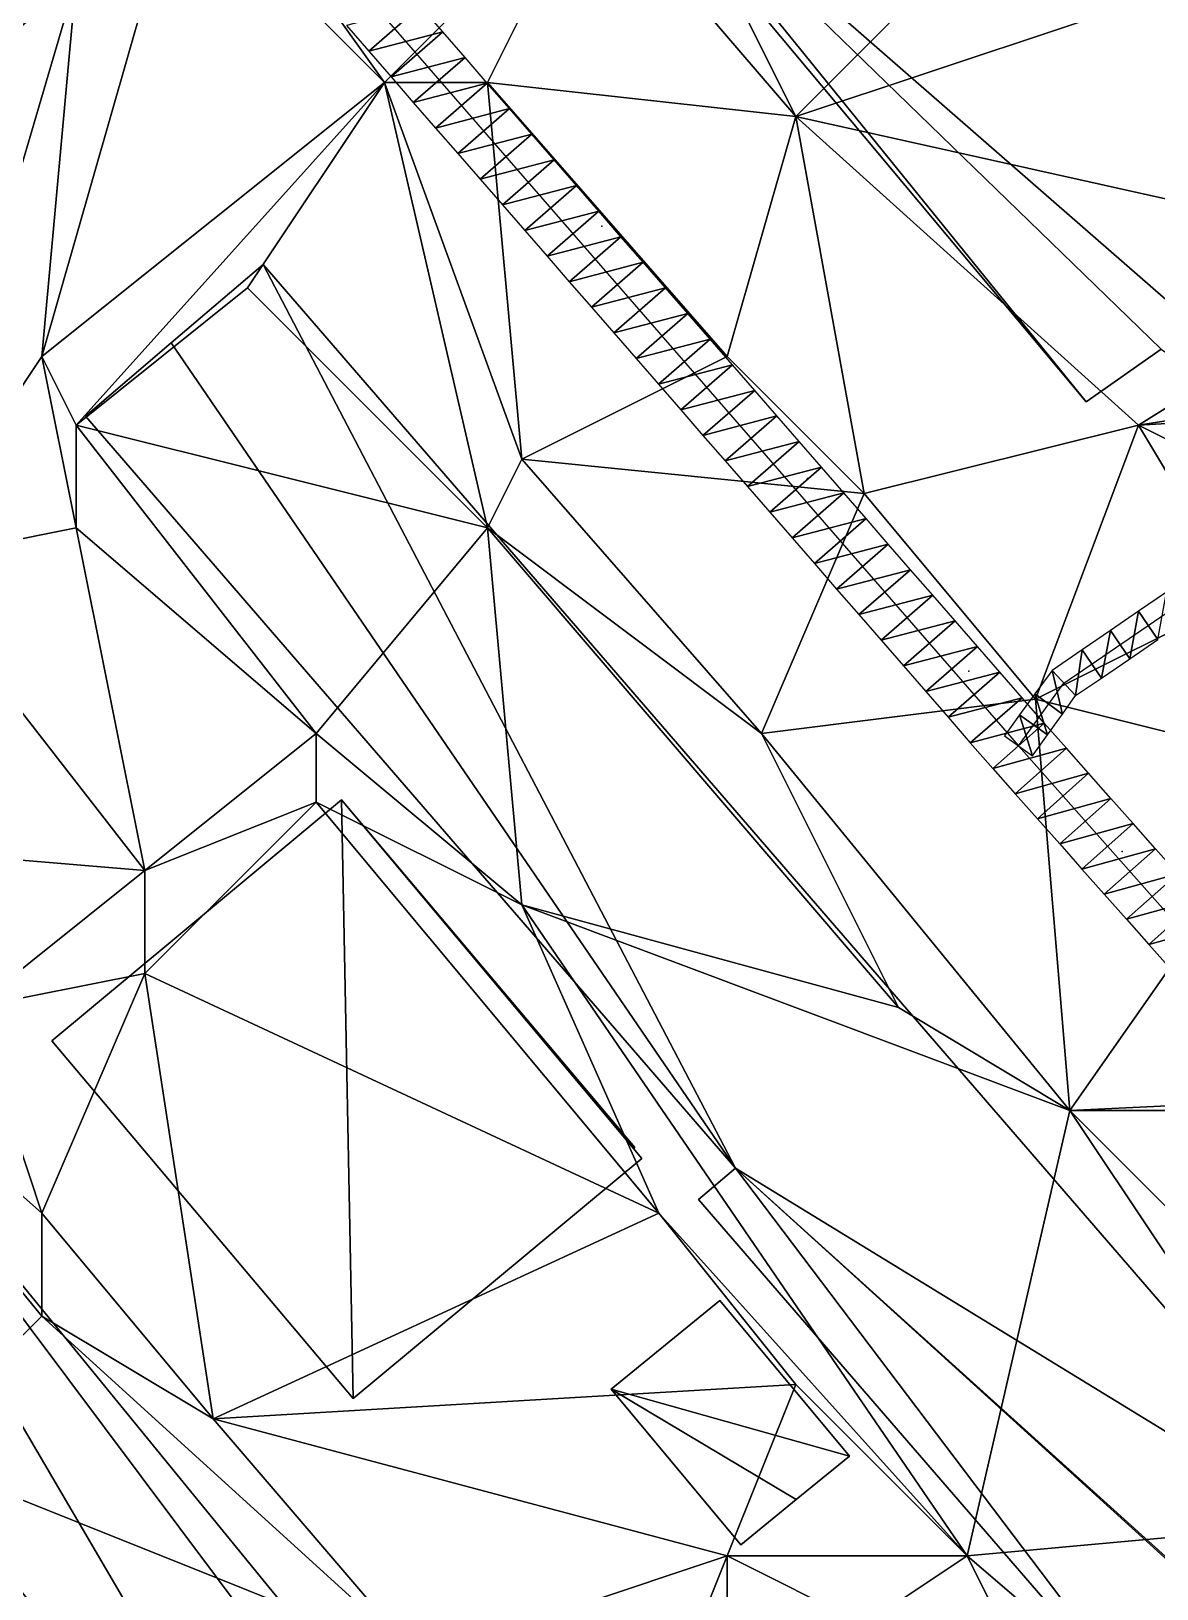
# Model space of a CAD drawing. Header units: metres. Extents: x -1103 to 901, y -902 to 905.
# Drawn here: x 67.4 to 133.1, y 554.1 to 645 of the extents above; entities that cross this region are included whole.
import ezdxf

# ---------------------------------------------------------------- set-up
doc = ezdxf.new("R2010")
doc.units = ezdxf.units.M
for name, color, linetype in [('OSM_BUILDING_FOOTPRINTS', 7, 'CONTINUOUS'), ('OSM_BUILDING_ROOFS', 1, 'CONTINUOUS'), ('OSM_BUILDING_WALLS', 8, 'CONTINUOUS'), ('OSM_PATH_AXES', 30, 'CONTINUOUS'), ('OSM_PATH_SURFACE', 30, 'CONTINUOUS'), ('OSM_ROAD_AXES', 2, 'CONTINUOUS'), ('OSM_ROAD_SURFACE', 9, 'CONTINUOUS'), ('OSM_TERRAIN', 3, 'CONTINUOUS'), ('OSM_TREES', 3, 'CONTINUOUS')]:
    doc.layers.add(name, color=color, linetype=linetype)

msp = doc.modelspace()

# ---------------------------------------------------------------- linework, layer by layer
at = {"layer": 'OSM_BUILDING_FOOTPRINTS'}
msp.add_polyline3d([(136.504, 694.173, 15.151), (107.565, 668.726, 15.151), (102.149, 663.816, 15.151), (101.695, 662.975, 15.151), (101.397, 661.958, 15.151), (101.209, 660.62, 15.151), (101.176, 659.492, 15.151), (101.231, 657.568, 15.151), (101.574, 656.417, 15.151), (106.216, 650.534, 15.151), (106.216, 650.534, 15.151), (128.943, 623.351, 15.151), (133.332, 626.425, 15.151)], dxfattribs=at)
for points in [[(70.546, 622.522, 13.431), (75.542, 626.79, 13.431), (80.914, 631.369, 13.431), (146.751, 555.205, 13.431), (140.406, 549.798, 13.431), (140.903, 549.223, 13.431), (134.724, 543.947, 13.431), (106.327, 576.793, 13.431), (108.482, 578.64, 13.431), (70.546, 622.522, 13.431)], [(68.567, 586.06, 14.877), (85.49, 600.127, 14.877), (102.602, 579.834, 14.877), (102.535, 579.779, 14.877), (103.022, 579.192, 14.877), (86.165, 565.181, 14.877), (68.567, 586.06, 14.877)], [(40.988, 585.507, 14.354), (49.82, 592.629, 14.354), (88.795, 544.932, 14.354), (92.985, 548.305, 14.354), (95.936, 544.688, 14.354), (91.935, 541.459, 14.354), (95.98, 536.505, 14.354), (93.394, 534.426, 14.354), (86.96, 529.239, 14.354), (40.988, 585.507, 14.354)], [(107.576, 570.909, 14.968), (115.126, 561.83, 14.968), (112.02, 559.297, 14.968), (108.792, 556.643, 14.968), (101.231, 565.734, 14.968), (107.576, 570.909, 14.968)]]:
    msp.add_polyline3d(points, close=True, dxfattribs=at)
at = {"layer": 'OSM_BUILDING_ROOFS'}
for points in [[(101.231, 657.568, 23.551), (106.216, 650.534, 23.551), (128.943, 623.351, 23.551)], [(101.231, 657.568, 23.551), (128.943, 623.351, 23.551), (133.332, 626.425, 23.551)], [(101.231, 657.568, 23.551), (133.332, 626.425, 23.551), (153.063, 612.358, 23.551)], [(101.231, 657.568, 23.551), (153.063, 612.358, 23.551), (133.696, 652.635, 23.551)], [(108.482, 578.64, 31.431), (80.914, 631.369, 31.431), (75.542, 626.79, 31.431)], [(108.482, 578.64, 31.431), (146.751, 555.205, 31.431), (80.914, 631.369, 31.431)], [(75.542, 626.79, 31.431), (70.546, 622.522, 31.431), (108.482, 578.64, 31.431)], [(85.49, 600.127, 29.677), (68.567, 586.06, 29.677), (86.165, 565.181, 29.677)], [(85.49, 600.127, 29.677), (86.165, 565.181, 29.677), (103.022, 579.192, 29.677)], [(85.49, 600.127, 29.677), (103.022, 579.192, 29.677), (102.535, 579.779, 29.677)], [(85.49, 600.127, 29.677), (102.535, 579.779, 29.677), (102.602, 579.834, 29.677)], [(49.82, 592.629, 24.354), (40.988, 585.507, 24.354), (86.96, 529.239, 24.354)], [(49.82, 592.629, 24.354), (86.96, 529.239, 24.354), (93.394, 534.426, 24.354)], [(88.795, 544.932, 24.354), (49.82, 592.629, 24.354), (93.394, 534.426, 24.354)], [(108.482, 578.64, 31.431), (106.327, 576.793, 31.431), (134.724, 543.947, 31.431)], [(108.482, 578.64, 31.431), (134.724, 543.947, 31.431), (140.903, 549.223, 31.431)], [(108.482, 578.64, 31.431), (140.903, 549.223, 31.431), (140.406, 549.798, 31.431)], [(108.482, 578.64, 31.431), (140.406, 549.798, 31.431), (146.751, 555.205, 31.431)], [(115.126, 561.83, 24.968), (107.576, 570.909, 24.968), (101.231, 565.734, 24.968)], [(101.231, 565.734, 24.968), (108.792, 556.643, 24.968), (112.02, 559.297, 24.968)], [(101.231, 565.734, 24.968), (112.02, 559.297, 24.968), (115.126, 561.83, 24.968)]]:
    msp.add_3dface(points, dxfattribs=at)
at = {"layer": 'OSM_BUILDING_WALLS'}
for points in [[(106.216, 650.534, 15.151), (128.943, 623.351, 15.151), (128.943, 623.351, 23.551)], [(106.216, 650.534, 15.151), (128.943, 623.351, 23.551), (106.216, 650.534, 23.551)], [(80.914, 631.369, 13.431), (75.542, 626.79, 13.431), (75.542, 626.79, 31.431)], [(80.914, 631.369, 13.431), (75.542, 626.79, 31.431), (80.914, 631.369, 31.431)], [(146.751, 555.205, 13.431), (80.914, 631.369, 13.431), (80.914, 631.369, 31.431)], [(146.751, 555.205, 13.431), (80.914, 631.369, 31.431), (146.751, 555.205, 31.431)], [(75.542, 626.79, 13.431), (70.546, 622.522, 13.431), (70.546, 622.522, 31.431)], [(75.542, 626.79, 13.431), (70.546, 622.522, 31.431), (75.542, 626.79, 31.431)], [(128.943, 623.351, 15.151), (133.332, 626.425, 15.151), (133.332, 626.425, 23.551)], [(128.943, 623.351, 15.151), (133.332, 626.425, 23.551), (128.943, 623.351, 23.551)], [(70.546, 622.522, 13.431), (108.482, 578.64, 13.431), (108.482, 578.64, 31.431)], [(70.546, 622.522, 13.431), (108.482, 578.64, 31.431), (70.546, 622.522, 31.431)], [(85.49, 600.127, 14.877), (68.567, 586.06, 14.877), (68.567, 586.06, 29.677)], [(85.49, 600.127, 14.877), (68.567, 586.06, 29.677), (85.49, 600.127, 29.677)], [(102.602, 579.834, 14.877), (85.49, 600.127, 14.877), (85.49, 600.127, 29.677)], [(102.602, 579.834, 14.877), (85.49, 600.127, 29.677), (102.602, 579.834, 29.677)], [(88.795, 544.932, 14.354), (49.82, 592.629, 14.354), (49.82, 592.629, 24.354)], [(88.795, 544.932, 14.354), (49.82, 592.629, 24.354), (88.795, 544.932, 24.354)], [(40.988, 585.507, 14.354), (86.96, 529.239, 14.354), (86.96, 529.239, 24.354)], [(40.988, 585.507, 14.354), (86.96, 529.239, 24.354), (40.988, 585.507, 24.354)], [(68.567, 586.06, 14.877), (86.165, 565.181, 14.877), (86.165, 565.181, 29.677)], [(68.567, 586.06, 14.877), (86.165, 565.181, 29.677), (68.567, 586.06, 29.677)], [(86.165, 565.181, 14.877), (103.022, 579.192, 14.877), (103.022, 579.192, 29.677)], [(86.165, 565.181, 14.877), (103.022, 579.192, 29.677), (86.165, 565.181, 29.677)], [(102.535, 579.779, 14.877), (102.602, 579.834, 14.877), (102.602, 579.834, 29.677)], [(102.535, 579.779, 14.877), (102.602, 579.834, 29.677), (102.535, 579.779, 29.677)], [(103.022, 579.192, 14.877), (102.535, 579.779, 14.877), (102.535, 579.779, 29.677)], [(103.022, 579.192, 14.877), (102.535, 579.779, 29.677), (103.022, 579.192, 29.677)], [(108.482, 578.64, 13.431), (106.327, 576.793, 13.431), (106.327, 576.793, 31.431)], [(108.482, 578.64, 13.431), (106.327, 576.793, 31.431), (108.482, 578.64, 31.431)], [(106.327, 576.793, 13.431), (134.724, 543.947, 13.431), (134.724, 543.947, 31.431)], [(106.327, 576.793, 13.431), (134.724, 543.947, 31.431), (106.327, 576.793, 31.431)], [(107.576, 570.909, 14.968), (101.231, 565.734, 14.968), (101.231, 565.734, 24.968)], [(107.576, 570.909, 14.968), (101.231, 565.734, 24.968), (107.576, 570.909, 24.968)], [(115.126, 561.83, 14.968), (107.576, 570.909, 14.968), (107.576, 570.909, 24.968)], [(115.126, 561.83, 14.968), (107.576, 570.909, 24.968), (115.126, 561.83, 24.968)], [(101.231, 565.734, 14.968), (108.792, 556.643, 14.968), (108.792, 556.643, 24.968)], [(101.231, 565.734, 14.968), (108.792, 556.643, 24.968), (101.231, 565.734, 24.968)], [(112.02, 559.297, 14.968), (115.126, 561.83, 14.968), (115.126, 561.83, 24.968)], [(112.02, 559.297, 14.968), (115.126, 561.83, 24.968), (112.02, 559.297, 24.968)], [(108.792, 556.643, 14.968), (112.02, 559.297, 14.968), (112.02, 559.297, 24.968)], [(108.792, 556.643, 14.968), (112.02, 559.297, 24.968), (108.792, 556.643, 24.968)]]:
    msp.add_3dface(points, dxfattribs=at)
at = {"layer": 'OSM_PATH_AXES'}
msp.add_polyline3d([(124.997, 603.279, 17.215), (127.639, 606.939, 17.391), (137.499, 613.674, 17.795)], dxfattribs=at)
at = {"layer": 'OSM_PATH_SURFACE'}
for points in [[(133.133, 609.481, 17.639), (133.648, 612.255, 17.771), (132.005, 611.133, 17.704)], [(131.489, 608.359, 17.56), (132.005, 611.133, 17.704), (130.361, 610.01, 17.637)], [(131.489, 608.359, 17.56), (133.133, 609.481, 17.639), (132.005, 611.133, 17.704)], [(129.846, 607.236, 17.481), (130.361, 610.01, 17.637), (128.718, 608.888, 17.569)], [(129.846, 607.236, 17.481), (131.489, 608.359, 17.56), (130.361, 610.01, 17.637)], [(128.319, 606.207, 17.409), (128.718, 608.888, 17.569), (126.958, 607.672, 17.497)], [(128.319, 606.207, 17.409), (129.846, 607.236, 17.481), (128.718, 608.888, 17.569)], [(127.569, 605.134, 17.35), (126.958, 607.672, 17.497), (125.947, 606.304, 17.418)], [(127.569, 605.134, 17.35), (128.319, 606.207, 17.409), (126.958, 607.672, 17.497)], [(126.688, 603.914, 17.327), (125.947, 606.304, 17.418), (125.067, 605.084, 17.363)], [(126.688, 603.914, 17.327), (127.569, 605.134, 17.35), (125.947, 606.304, 17.418)], [(125.808, 602.694, 17.286), (125.067, 605.084, 17.363), (124.186, 603.864, 17.304)], [(125.808, 602.694, 17.286), (126.688, 603.914, 17.327), (125.067, 605.084, 17.363)]]:
    msp.add_3dface(points, dxfattribs=at)
at = {"layer": 'OSM_ROAD_AXES'}
msp.add_polyline3d([(76.88, 658.585, 15.214), (124.997, 603.279, 17.215), (179.625, 541.713, 13.917)], dxfattribs=at)
at = {"layer": 'OSM_ROAD_SURFACE'}
for points in [[(85.774, 645.314, 16.226), (87.075, 643.819, 16.399), (90.093, 646.445, 16.686)], [(87.075, 643.819, 16.399), (91.393, 644.95, 16.827), (90.093, 646.445, 16.686)], [(87.075, 643.819, 16.399), (88.375, 642.325, 16.568), (91.393, 644.95, 16.827)], [(88.375, 642.325, 16.568), (92.694, 643.455, 16.803), (91.393, 644.95, 16.827)], [(88.375, 642.325, 16.568), (89.676, 640.83, 16.612), (92.694, 643.455, 16.803)], [(89.676, 640.83, 16.612), (93.994, 641.961, 16.782), (92.694, 643.455, 16.803)], [(89.676, 640.83, 16.612), (90.976, 639.335, 16.674), (93.994, 641.961, 16.782)], [(90.976, 639.335, 16.674), (95.295, 640.466, 16.829), (93.994, 641.961, 16.782)], [(90.976, 639.335, 16.674), (92.277, 637.84, 16.736), (95.295, 640.466, 16.829)], [(92.277, 637.84, 16.736), (96.595, 638.971, 16.876), (95.295, 640.466, 16.829)], [(92.277, 637.84, 16.736), (93.577, 636.346, 16.799), (96.595, 638.971, 16.876)], [(93.577, 636.346, 16.799), (97.895, 637.476, 16.923), (96.595, 638.971, 16.876)], [(93.577, 636.346, 16.799), (94.878, 634.851, 16.858), (97.895, 637.476, 16.923)], [(94.878, 634.851, 16.858), (99.196, 635.982, 16.97), (97.895, 637.476, 16.923)], [(94.878, 634.851, 16.858), (96.178, 633.356, 16.905), (99.196, 635.982, 16.97)], [(96.178, 633.356, 16.905), (100.496, 634.487, 17.017), (99.196, 635.982, 16.97)], [(96.178, 633.356, 16.905), (97.479, 631.861, 16.952), (100.496, 634.487, 17.017)], [(97.479, 631.861, 16.952), (101.797, 632.992, 17.064), (100.496, 634.487, 17.017)], [(97.479, 631.861, 16.952), (98.779, 630.367, 16.999), (101.797, 632.992, 17.064)], [(98.779, 630.367, 16.999), (103.097, 631.497, 17.111), (101.797, 632.992, 17.064)], [(98.779, 630.367, 16.999), (100.08, 628.872, 17.046), (103.097, 631.497, 17.111)], [(100.08, 628.872, 17.046), (104.398, 630.003, 17.158), (103.097, 631.497, 17.111)], [(100.08, 628.872, 17.046), (101.38, 627.377, 17.094), (104.398, 630.003, 17.158)], [(101.38, 627.377, 17.094), (105.698, 628.508, 17.205), (104.398, 630.003, 17.158)], [(101.38, 627.377, 17.094), (102.681, 625.882, 17.141), (105.698, 628.508, 17.205)], [(102.681, 625.882, 17.141), (106.999, 627.013, 17.252), (105.698, 628.508, 17.205)], [(102.681, 625.882, 17.141), (103.981, 624.388, 17.188), (106.999, 627.013, 17.252)], [(103.981, 624.388, 17.188), (108.299, 625.518, 17.28), (106.999, 627.013, 17.252)], [(103.981, 624.388, 17.188), (105.281, 622.893, 17.18), (108.299, 625.518, 17.28)], [(105.281, 622.893, 17.18), (109.6, 624.024, 17.26), (108.299, 625.518, 17.28)], [(105.281, 622.893, 17.18), (106.582, 621.398, 17.161), (109.6, 624.024, 17.26)], [(106.582, 621.398, 17.161), (110.9, 622.529, 17.24), (109.6, 624.024, 17.26)], [(106.582, 621.398, 17.161), (107.882, 619.903, 17.141), (110.9, 622.529, 17.24)], [(107.882, 619.903, 17.141), (112.201, 621.034, 17.221), (110.9, 622.529, 17.24)], [(107.882, 619.903, 17.141), (109.183, 618.409, 17.126), (112.201, 621.034, 17.221)], [(109.183, 618.409, 17.126), (113.501, 619.539, 17.201), (112.201, 621.034, 17.221)], [(109.183, 618.409, 17.126), (110.483, 616.914, 17.131), (113.501, 619.539, 17.201)], [(110.483, 616.914, 17.131), (114.802, 618.045, 17.183), (113.501, 619.539, 17.201)], [(110.483, 616.914, 17.131), (111.784, 615.419, 17.136), (114.802, 618.045, 17.183)], [(111.784, 615.419, 17.136), (116.102, 616.55, 17.195), (114.802, 618.045, 17.183)], [(111.784, 615.419, 17.136), (113.084, 613.924, 17.14), (116.102, 616.55, 17.195)], [(113.084, 613.924, 17.14), (117.402, 615.055, 17.219), (116.102, 616.55, 17.195)], [(113.084, 613.924, 17.14), (114.385, 612.429, 17.153), (117.402, 615.055, 17.219)], [(114.385, 612.429, 17.153), (118.703, 613.56, 17.244), (117.402, 615.055, 17.219)], [(114.385, 612.429, 17.153), (115.685, 610.935, 17.178), (118.703, 613.56, 17.244)], [(115.685, 610.935, 17.178), (120.003, 612.065, 17.268), (118.703, 613.56, 17.244)], [(115.685, 610.935, 17.178), (116.986, 609.44, 17.202), (120.003, 612.065, 17.268)], [(116.986, 609.44, 17.202), (121.304, 610.571, 17.293), (120.003, 612.065, 17.268)], [(116.986, 609.44, 17.202), (118.286, 607.945, 17.226), (121.304, 610.571, 17.293)], [(118.286, 607.945, 17.226), (122.604, 609.076, 17.317), (121.304, 610.571, 17.293)], [(118.286, 607.945, 17.226), (119.587, 606.45, 17.251), (122.604, 609.076, 17.317)], [(119.587, 606.45, 17.251), (123.905, 607.581, 17.342), (122.604, 609.076, 17.317)], [(119.587, 606.45, 17.251), (120.887, 604.956, 17.261), (123.905, 607.581, 17.342)], [(120.887, 604.956, 17.261), (125.205, 606.086, 17.366), (123.905, 607.581, 17.342)], [(120.887, 604.956, 17.261), (122.188, 603.461, 17.227), (125.205, 606.086, 17.366)], [(122.188, 603.461, 17.227), (126.499, 604.599, 17.324), (125.205, 606.086, 17.366)], [(122.188, 603.461, 17.227), (123.494, 601.959, 17.192), (126.499, 604.599, 17.324)], [(123.494, 601.959, 17.192), (127.794, 603.14, 17.247), (126.499, 604.599, 17.324)], [(123.494, 601.959, 17.192), (124.802, 600.486, 17.158), (127.794, 603.14, 17.247)], [(124.802, 600.486, 17.158), (129.094, 601.675, 17.17), (127.794, 603.14, 17.247)], [(124.802, 600.486, 17.158), (126.102, 599.02, 17.125), (129.094, 601.675, 17.17)], [(126.102, 599.02, 17.125), (130.395, 600.209, 17.092), (129.094, 601.675, 17.17)], [(126.102, 599.02, 17.125), (127.403, 597.554, 17.065), (130.395, 600.209, 17.092)], [(127.403, 597.554, 17.065), (131.696, 598.743, 17.015), (130.395, 600.209, 17.092)], [(127.403, 597.554, 17.065), (128.704, 596.088, 16.988), (131.696, 598.743, 17.015)], [(128.704, 596.088, 16.988), (132.996, 597.277, 16.938), (131.696, 598.743, 17.015)], [(128.704, 596.088, 16.988), (130.004, 594.622, 16.911), (132.996, 597.277, 16.938)], [(130.004, 594.622, 16.911), (134.297, 595.811, 16.861), (132.996, 597.277, 16.938)], [(130.004, 594.622, 16.911), (131.305, 593.156, 16.834), (134.297, 595.811, 16.861)], [(131.305, 593.156, 16.834), (135.598, 594.345, 16.783), (134.297, 595.811, 16.861)], [(131.305, 593.156, 16.834), (132.606, 591.691, 16.756), (135.598, 594.345, 16.783)], [(132.606, 591.691, 16.756), (136.898, 592.88, 16.668), (135.598, 594.345, 16.783)], [(132.606, 591.691, 16.756), (133.906, 590.225, 16.674), (136.898, 592.88, 16.668)]]:
    msp.add_3dface(points, dxfattribs=at)
at = {"layer": 'OSM_TERRAIN'}
for points in [[(112, 640, 17.996), (132, 660, 17.883), (100, 664, 17.87)], [(112, 640, 17.996), (100, 664, 17.87), (100, 654, 17.598)], [(132, 660, 17.883), (112, 640, 17.996), (136, 648, 17.883)], [(88, 642, 16.486), (78, 656, 15.11), (76, 654, 14.911)], [(88, 642, 16.486), (100, 654, 17.598), (78, 656, 15.11)], [(70, 648, 14.726), (66, 654, 14.649), (50, 640, 14.513)], [(68, 626, 15.742), (76, 654, 14.911), (70, 648, 14.726)], [(68, 626, 15.742), (88, 642, 16.486), (76, 654, 14.911)], [(88, 642, 16.486), (94, 642, 16.732), (100, 654, 17.598)], [(112, 640, 17.996), (100, 654, 17.598), (94, 642, 16.732)], [(60, 614, 15.989), (70, 648, 14.726), (44, 626, 14.499)], [(44, 626, 14.499), (70, 648, 14.726), (50, 640, 14.513)], [(60, 614, 15.989), (68, 626, 15.742), (70, 648, 14.726)], [(148, 632, 17.883), (136, 648, 17.883), (112, 640, 17.996)], [(68, 626, 15.742), (70, 622, 16.397), (88, 642, 16.486)], [(70, 622, 16.397), (80, 630, 16.517), (88, 642, 16.486)], [(94, 616, 16.517), (88, 642, 16.486), (80, 630, 16.517)], [(94, 616, 16.517), (96, 620, 16.948), (88, 642, 16.486)], [(96, 620, 16.948), (94, 642, 16.732), (88, 642, 16.486)], [(96, 620, 16.948), (108, 626, 17.237), (94, 642, 16.732)], [(108, 626, 17.237), (112, 640, 17.996), (94, 642, 16.732)], [(116, 618, 17.145), (112, 640, 17.996), (108, 626, 17.237)], [(116, 618, 17.145), (132, 622, 18.107), (112, 640, 17.996)], [(132, 622, 18.107), (148, 632, 17.883), (112, 640, 17.996)], [(132, 622, 18.107), (170, 628, 17.849), (148, 632, 17.883)], [(70, 622, 16.397), (94, 616, 16.517), (80, 630, 16.517)], [(166, 624, 17.729), (170, 628, 17.849), (132, 622, 18.107)], [(60, 614, 15.989), (70, 616, 15.974), (68, 626, 15.742)], [(70, 616, 15.974), (70, 622, 16.397), (68, 626, 15.742)], [(116, 618, 17.145), (108, 626, 17.237), (96, 620, 16.948)], [(152, 612, 17.883), (166, 624, 17.729), (132, 622, 18.107)], [(70, 616, 15.974), (84, 604, 16.444), (70, 622, 16.397)], [(84, 604, 16.444), (94, 616, 16.517), (70, 622, 16.397)], [(116, 618, 17.145), (126, 606, 17.332), (132, 622, 18.107)], [(132, 622, 18.107), (126, 606, 17.332), (138, 612, 17.726)], [(138, 612, 17.726), (152, 612, 17.883), (132, 622, 18.107)], [(94, 616, 16.517), (110, 604, 17), (96, 620, 16.948)], [(110, 604, 17), (116, 618, 17.145), (96, 620, 16.948)], [(110, 604, 17), (126, 606, 17.332), (116, 618, 17.145)], [(60, 614, 15.989), (74, 596, 16.077), (70, 616, 15.974)], [(74, 596, 16.077), (84, 604, 16.444), (70, 616, 15.974)], [(96, 594, 16.517), (94, 616, 16.517), (84, 604, 16.444)], [(96, 594, 16.517), (118, 588, 16.517), (94, 616, 16.517)], [(118, 588, 16.517), (110, 604, 17), (94, 616, 16.517)], [(50, 598, 15.978), (74, 596, 16.077), (60, 614, 15.989)], [(142, 602, 16.858), (138, 612, 17.726), (126, 606, 17.332)], [(128, 582, 16.474), (126, 606, 17.332), (110, 604, 17)], [(126, 606, 17.332), (128, 582, 16.474), (142, 602, 16.858)], [(74, 596, 16.077), (84, 600, 16.828), (84, 604, 16.444)], [(84, 600, 16.828), (96, 594, 16.517), (84, 604, 16.444)], [(118, 588, 16.517), (128, 582, 16.474), (110, 604, 17)], [(128, 582, 16.474), (170, 584, 14.443), (142, 602, 16.858)], [(74, 590, 16.953), (104, 576, 16.846), (84, 600, 16.828)], [(74, 590, 16.953), (84, 600, 16.828), (74, 596, 16.077)], [(84, 600, 16.828), (104, 576, 16.846), (96, 594, 16.517)], [(74, 596, 16.077), (50, 598, 15.978), (64, 588, 16.468)], [(64, 588, 16.468), (74, 590, 16.953), (74, 596, 16.077)], [(104, 576, 16.846), (122, 556, 16.525), (96, 594, 16.517)], [(122, 556, 16.525), (128, 582, 16.474), (96, 594, 16.517)], [(128, 582, 16.474), (118, 588, 16.517), (96, 594, 16.517)], [(60, 562, 16.451), (68, 570, 16.43), (50, 592, 16.43)], [(50, 592, 16.43), (68, 570, 16.43), (68, 576, 16.937)], [(68, 576, 16.937), (64, 588, 16.468), (50, 592, 16.43)], [(68, 576, 16.937), (74, 590, 16.953), (64, 588, 16.468)], [(78, 564, 16.958), (74, 590, 16.953), (68, 576, 16.937)], [(78, 564, 16.958), (104, 576, 16.846), (74, 590, 16.953)], [(142, 582, 15.803), (170, 584, 14.443), (128, 582, 16.474)], [(144, 558, 16.517), (128, 582, 16.474), (122, 556, 16.525)], [(144, 558, 16.517), (136, 574, 15.901), (128, 582, 16.474)], [(136, 574, 15.901), (142, 582, 15.803), (128, 582, 16.474)], [(68, 570, 16.43), (78, 564, 16.958), (68, 576, 16.937)], [(78, 564, 16.958), (112, 566, 16.99), (104, 576, 16.846)], [(112, 566, 16.99), (122, 556, 16.525), (104, 576, 16.846)], [(60, 562, 16.451), (90, 550, 16.502), (68, 570, 16.43)], [(90, 550, 16.502), (78, 564, 16.958), (68, 570, 16.43)], [(108, 556, 16.959), (112, 566, 16.99), (78, 564, 16.958)], [(108, 556, 16.959), (122, 556, 16.525), (112, 566, 16.99)], [(90, 550, 16.502), (108, 556, 16.959), (78, 564, 16.958)], [(64, 548, 16.957), (80, 536, 16.31), (60, 562, 16.451)], [(80, 536, 16.31), (90, 550, 16.502), (60, 562, 16.451)], [(136, 544, 16.395), (144, 558, 16.517), (122, 556, 16.525)], [(100, 536, 16), (108, 556, 16.959), (90, 550, 16.502)], [(100, 536, 16), (108, 552, 16.286), (108, 556, 16.959)], [(108, 552, 16.286), (116, 552, 16.575), (108, 556, 16.959)], [(116, 552, 16.575), (122, 556, 16.525), (108, 556, 16.959)], [(116, 552, 16.575), (126, 548, 16.181), (122, 556, 16.525)], [(126, 548, 16.181), (136, 544, 16.395), (122, 556, 16.525)]]:
    msp.add_3dface(points, dxfattribs=at)
at = {"layer": 'OSM_TREES'}
for p in [(92.443, 641.554, 16.671), (100.678, 633.603, 16.979), (107.974, 625.884, 17.234), (112.683, 618.872, 17.125), (122.101, 607.636, 17.255), (131.054, 597.119, 16.924)]:
    msp.add_point(p, dxfattribs=at)

doc.saveas('drawing.dxf')
